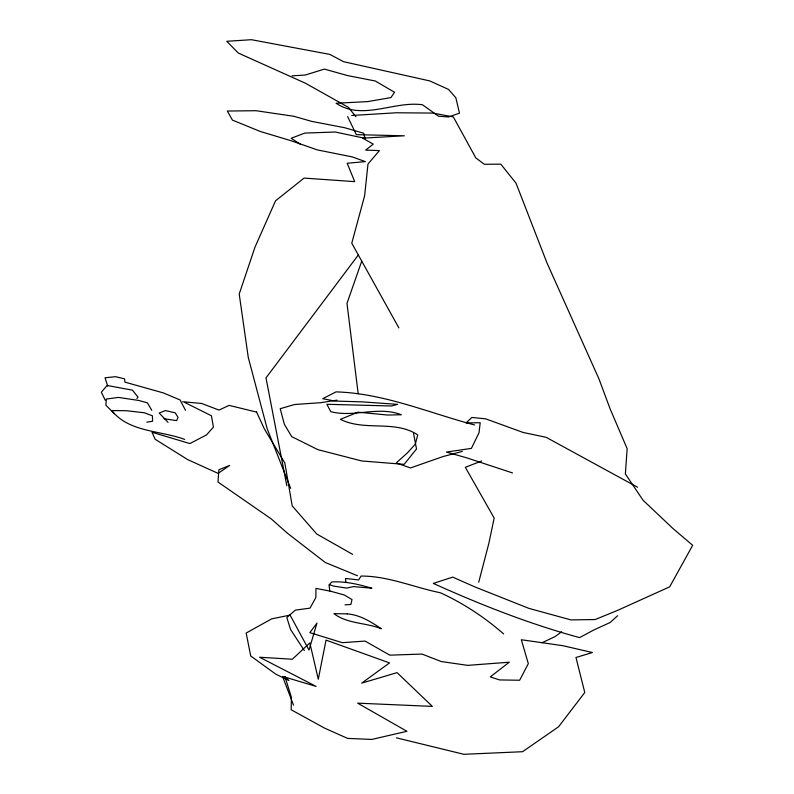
<?xml version="1.0" encoding="UTF-8"?>
<svg xmlns="http://www.w3.org/2000/svg" width="794" height="794" viewBox="0 0 794 794"><rect width="100%" height="100%" fill="white"/><g stroke="black" fill="none" stroke-linecap="round" stroke-linejoin="round"><path stroke-width="1.19" d="M478.722 582.25L488.856 543.324L494.166 518.045L465.334 467.299L481.63 460.996M361.736 261.137L346.978 303.348L358.193 393.864M136.945 398.519L137.958 397.079L132.429 390.162L107.111 385.467L101.324 392.226L105.294 400.255M358.322 254.983L266 377.894L286.823 485.749M617.623 615.727L610.149 622.506L593.991 629.9L579.551 637.612C529.38 623.945 480.717 604.81 433.355 583.421L452.679 577.119L475.07 587.004L528.963 608.393L570.916 619.896L595.143 619.548L617.663 610.338L669.699 586.826L692.676 545.299L673.024 528.576L643.11 500.309L625.374 473.968L627.151 448.679L610.02 408.632L598.974 378.927L547.056 263.102L516.001 183.126L500.816 164.169L484.31 164.269L475.814 157.907L453.344 116.926L432.839 113.076L396.236 112.778L351.722 115.487M561.676 631.756L555.155 636.54L542.113 642.723M462.307 451.419L442.863 456.619L410.468 467.944L396.236 462.962L407.521 452.769L415.292 444.193L417.743 434.913C394.807 419.619 364.635 431.608 340.428 419.331L357.965 412.175L387.79 415.054L401.238 414.726C378.272 405.774 354.084 417.723 330.78 411.689L326.88 404.295L391.452 405.982L397.675 404.374L361.985 401.853L334.76 401.059L322.692 398.697L336.051 391.879C384.157 393.338 428.691 412.84 474.564 424.969M146.781 422.16L152.567 421.257L152.448 415.828L144.508 412.811L126.574 410.726L111.726 410.567C129.253 432.512 160.338 430.298 184.684 439.419M337.013 400.146L320.796 402.677L294.544 404.523L280.203 408.702L284.381 424.324L291.716 436.64L318.007 449.692L361.796 460.967L404.156 464.361L416.522 448.967L413.515 433.316M345.013 604.839L350.869 604.482L351.99 599.589L344.378 595.004L330.443 591.163L315.962 588.374L315.853 597.525L310.007 608.144L295.408 610.11L286.833 617.543L290.594 629.543L304.33 650.554M292.162 75.817L305.055 75.083L324.409 69.098L347.583 75.579L375.344 81.018L394.519 92.273L390.926 97.573L367.801 101.592L336.14 103.25C362.59 120.996 393.725 100.769 422.438 104.758L438.606 116.252L448.63 116.946L459.478 113.155L455.825 97.702L448.451 89.385L429.772 80.919L343.603 61.694L329.778 54.389L251.38 39.7L226.796 41.298L238.269 53.039L305.501 83.261L348.417 107.349L355.92 116.768M182.66 401.734L201.736 403.481L219.015 410.081L229.089 405.377L256.502 412.076M164.07 418.736L176.596 420.631L178.074 417.426L175.186 412.83L165.48 410.577L159.197 413.009L168.04 422.358M396.404 737.834L463.875 754.3L522.561 751.71L558.589 726.758L584.771 692.517L575.968 657.492L592.413 652.529L562.797 645.681L521.321 639.746L528.318 663.655L519.633 680.24L499.545 679.932L490.255 676.905L509.272 662.216L467.676 665.362L441.275 661.551L422.041 654.067L389.804 655.159L365.081 641.076L342.343 642.693L309.829 632.629L316.975 623.101L308.995 650.068L290.088 615.112L271.647 618.873L246.17 633.036L250.696 655.963L275.726 674.116L288.947 680.537L284.947 676.587L291.418 697.4L291.17 709.767L324.478 728.068L347.593 738.39L371.81 739.432L406.935 731.294L357.647 703.156L432.343 706.392L397.069 672.637L361.717 683.128L389.526 662.901L326.036 640.123L318.285 679.237L309.839 642.892L292.361 659.238L259.598 657.234L316.091 686.403L282.565 676.399L293.492 705.092M329.302 584.692L333.907 586.141L346.601 588.076L353.509 586.597L371.9 588.225C358.809 584.414 345.509 581.119 331.733 581.982L329.053 584.98L329.758 591.024M512.507 472.926L466.594 457.801L446.377 452.074L471.398 448.392L479.01 432.78L480.201 422.726L466.068 422.934L471.834 417.475L485.65 418.835L523.137 432.472L546.113 437.296L637.542 487.218M357.469 575.729L325.252 562.48L287.646 533.399L271.3 518.948L217.963 481.998L218.886 469.75L229.674 465.403L218.132 473.393L187.712 459.617L155.177 439.29L152.001 432.254L189.885 443.568L206.569 434.874L213.417 427.142L211.422 415.758L184.585 402.379M352.615 554.361L316.707 533.985L292.202 505.907L284.848 463.041L264.352 428.879L256.472 411.838M300.847 144.597L291.18 138.265L304.727 133.094L335.276 132.012L365.002 138.345L363.741 133.263L344.894 127.774L311.625 121.363L294.018 116.321L256.115 110.713L227.332 111.031L232.434 120.102L260.392 131.516L290.951 140.687L317.302 149.897L352.338 156.924L365.359 161.619L347.177 163.266L354.71 181.637L304.072 178.094L275.538 200.822L254.983 247.162L239.212 294.038L248.284 357.489L267.211 428.849L290.664 488.36M503.624 633.92C484.558 617.295 463.378 603.241 440.342 592.751C413.773 587.361 388.534 576.017 361.042 576.047L358.63 579.938L345.479 578.469L345.906 582.131M114.455 413.753L105.87 405.218L106.336 399.054L118.445 397.417L138.861 400.474L147.396 402.836L151.803 410.319M398.886 327.942L351.772 243.202L364.615 195.8L367.989 164.011L379.413 150.602L365.697 150.106L373.259 144.121L362.62 138.156L404.315 135.794L356.317 134.652L347.643 116.619M185.508 410.329L180.089 399.968L163.425 392.941L124.926 382.132L124.539 378.827L115.527 376.693L105.036 377.775L107.696 386.102M347.246 613.871L333.917 613.653C347.524 623.975 365.905 622.546 381.289 628.739C370.917 621.762 360.039 614.903 347.246 613.871"/></g></svg>
